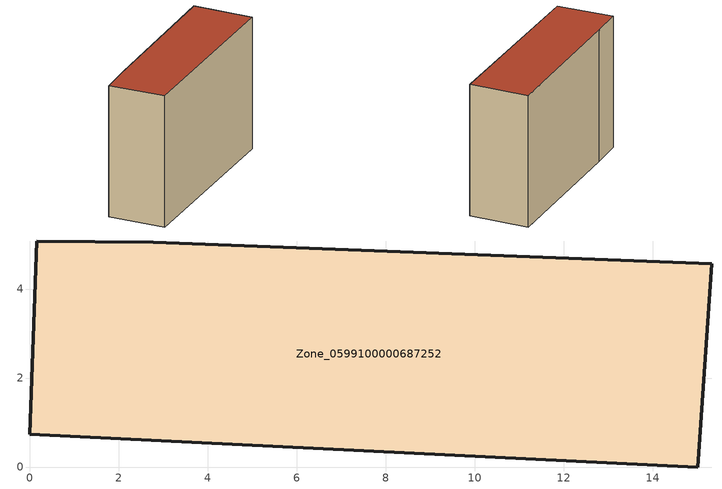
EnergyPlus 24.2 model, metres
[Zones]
Zone_0599100000687252
 floor ground (C_G): 15.33,4.57 15.02,0 0,0.73 0.16,5.08 2.78,5.05 z1.55
 wall outside (C_F): 15.02,0 15.33,4.57 2.78,5.05 0.16,5.08 0,0.73 15.02,0 z1.55:11.79
 roof outside (C_R): 2.78,5.05 0.16,5.08 0,0.73 15.02,0 15.33,4.57 z11.79
[BUILDING]
Pand.0599100000687252: North Axis=0; Terrain=City; Loads Convergence Tolerance Value=0.04; Temperature Convergence Tolerance Value=0.4; Solar Distribution=FullExterior; Maximum Number of Warmup Days=25; Minimum Number of Warmup Days=1
[Site:Location]
Rotterdam.The.Hague.AP_ZH_NLD Design_Conditions: Latitude=51.96; Longitude=4.45; Time Zone=1; Elevation=-4.5
[SITE:GROUNDTEMPERATURE:BUILDINGSURFACE]
18, 18, 18, 18, 18, 18, 18, 18, 18, 18, 18, 18
[MATERIAL] Thermal Absorptance=0.9; Solar Absorptance=0.7; Visible Absorptance=0.7
Name | Roughness | Thickness | Conductivity | Density | Specific Heat
G.TI.1946 | MediumSmooth | 0.15 | 1 | 540 | 1210
F.TI.1946 | Rough | 0.3 | 0.857143 | 1920 | 840
R.TI.1946 | MediumRough | 0.2 | 0.1 | 1500 | 1000
[CONSTRUCTION]
C_G: G.TI.1946
C_F: F.TI.1946
C_R: R.TI.1946
[ZONE]
Zone_0599100000687252: Type=1; Multiplier=1; Ceiling Height=Autocalculate; Volume=Autocalculate; Floor Area=autocalculate; Part of Total Floor Area=Yes
[ZONEINFILTRATION:DESIGNFLOWRATE]
Infil_Zone_0599100000687252: Zone or ZoneList or Space or SpaceList=Zone_0599100000687252; Schedule=AlwaysOn; Design Flow Rate Calculation Method=Flow/Area; Flow Rate per Floor Area=0.003; Constant Term Coefficient=1; Temperature Term Coefficient=0; Velocity Term Coefficient=0; Velocity Squared Term Coefficient=0
[HVACTEMPLATE:ZONE:IDEALLOADSAIRSYSTEM]
Zone_0599100000687252: Maximum Heating Supply Air Temperature=50; Minimum Cooling Supply Air Temperature=13; Maximum Heating Supply Air Humidity Ratio=0.0156; Minimum Cooling Supply Air Humidity Ratio=0.0077; Heating Limit=NoLimit; Cooling Limit=NoLimit; Dehumidification Control Type=ConstantSensibleHeatRatio; Cooling Sensible Heat Ratio=0.7; Dehumidification Setpoint=60; Humidification Control Type=None; Humidification Setpoint=30; Outdoor Air Method=None; Outdoor Air Flow Rate per Person=0.00944; Outdoor Air Flow Rate per Zone Floor Area=0; Outdoor Air Flow Rate per Zone=0; Demand Controlled Ventilation Type=None; Outdoor Air Economizer Type=NoEconomizer; Heat Recovery Type=None; Sensible Heat Recovery Effectiveness=0.7; Latent Heat Recovery Effectiveness=0.65
[ZONECONTROL:THERMOSTAT]
ThermostatControl_Zone_0599100000687252: Zone or ZoneList=Zone_0599100000687252; Control Type Schedule=DualSetpointControlType; Control 1=Thermostat_Zone_0599100000687252; Temperature Difference Between Cutout And Setpoint=0
[THERMOSTATSETPOINT:DUALSETPOINT]
Thermostat_Zone_0599100000687252: Heating Setpoint Temperature Schedule=HeatingSetpoint_Zone_0599100000687252; Cooling Setpoint Temperature Schedule=CoolingSetpoint_Zone_0599100000687252
[SCHEDULE:COMPACT]
HeatingSetpoint_Zone_0599100000687252: Through: 12/31, For: AllDays, Until: 24:00, 21
CoolingSetpoint_Zone_0599100000687252: Through: 12/31, For: AllDays, Until: 24:00, 24
DualSetpointControlType: Through: 12/31, For: AllDays, Until: 24:00, 4
AlwaysOn: Through: 12/31, For: AllDays, Until: 24:00, 1
